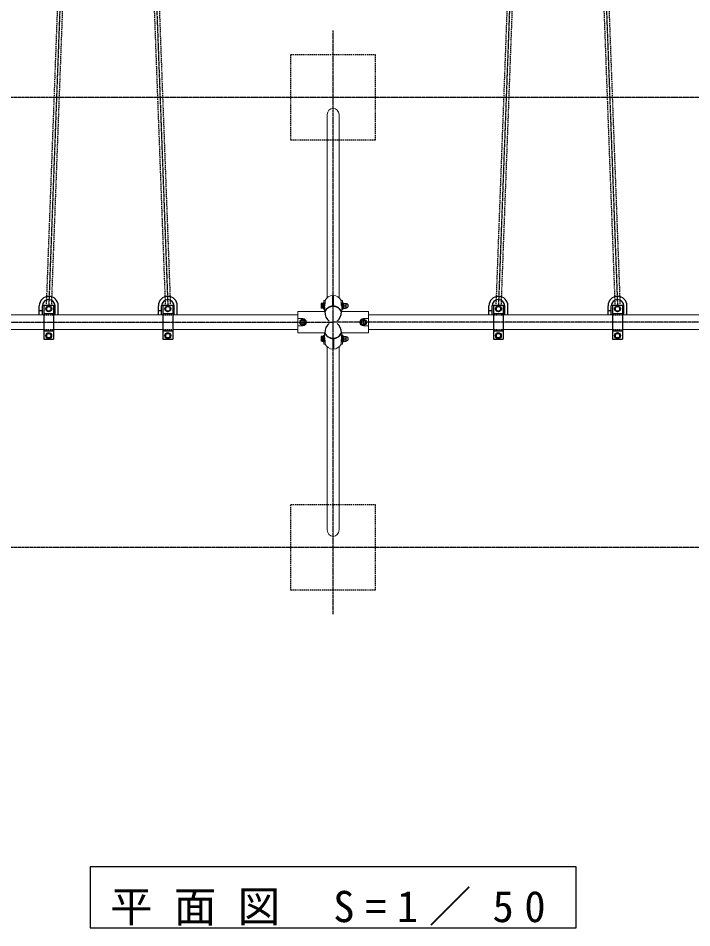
# Model space of a CAD drawing. Units: millimetres, scale not verified, with parts at other scales. Extents: x -35408 to 50, y -49934 to 13350.
# Drawn here: x -16121 to -13349, y 7511 to 11250 of the extents above; entities that cross this region are included whole.
import ezdxf

# ---------------------------------------------------------------- set-up
doc = ezdxf.new("R2010")
doc.units = ezdxf.units.MM
doc.linetypes.add('USER2', pattern=[6, 3, -1, 1, -1])
doc.linetypes.add('USER4', pattern=[8, 5, -3])
doc.layers.add('線', color=2, linetype='Continuous', lineweight=25)
doc.layers.add('補助', color=2, linetype='Continuous', lineweight=25)
doc.styles.add('ＭＳ ゴシック', font='')
doc.styles.get('ＭＳ ゴシック').set_extended_font_data('MS Gothic')

msp = doc.modelspace()

# ---------------------------------------------------------------- linework, layer by layer
at = {"layer": '線', "color": 20, "linetype": 'USER2'}
for p, q in [((-15944.776, 11410.894), (-15995, 10067.5)), ((-15555.224, 11410.894), (-15505, 10067.5)), ((-14094.776, 11410.894), (-14145, 10067.5)), ((-13705.224, 11410.894), (-13655, 10067.5)), ((-14825, 8800), (-14825, 11200)), ((-18300, 10925), (-11350, 10925)), ((-14825, 9975), (-14825, 10025)), ((-17630, 10000), (-14825, 10000)), ((-14950, 10012), (-14950, 9988)), ((-12020, 10000), (-14825, 10000)), ((-14700, 10012), (-14700, 9988)), ((-18300, 9075), (-11350, 9075))]:
    msp.add_line(p, q, dxfattribs=at)
at = {"layer": '線', "color": 4, "linetype": 'USER4'}
for p, q in [((-15956.016, 11391.3), (-16005.493, 10067.892)), ((-15935.03, 11390.515), (-15984.507, 10067.108)), ((-15564.969, 11390.515), (-15515.493, 10067.108)), ((-15543.984, 11391.3), (-15494.507, 10067.892)), ((-14106.016, 11391.3), (-14155.493, 10067.892)), ((-14085.03, 11390.515), (-14134.507, 10067.108)), ((-13714.969, 11390.515), (-13665.493, 10067.108)), ((-13693.984, 11391.3), (-13644.507, 10067.892)), ((-16015, 10030.25), (-15975, 10030.25)), ((-15525, 10030.25), (-15485, 10030.25)), ((-14165, 10030.25), (-14125, 10030.25)), ((-13675, 10030.25), (-13635, 10030.25)), ((-16015, 9969.75), (-15975, 9969.75)), ((-15525, 9969.75), (-15485, 9969.75)), ((-14165, 9969.75), (-14125, 9969.75)), ((-13675, 9969.75), (-13635, 9969.75))]:
    msp.add_line(p, q, dxfattribs=at)
at = {"layer": '線', "color": 7, "lineweight": 13}
for p, q in [((-14849.3, 10853.681), (-14849.3, 10100.865)), ((-14800.7, 10853.681), (-14800.7, 10100.865)), ((-14857.714, 10089.603), (-14863.3, 10089.599)), ((-14863.3, 10089.599), (-14863.277, 10052.98)), ((-14857.714, 10089.603), (-14857.714, 10081.788)), ((-14792.286, 10089.603), (-14792.286, 10081.788)), ((-14792.286, 10089.603), (-14786.7, 10089.599)), ((-14786.7, 10089.599), (-14786.723, 10052.98)), ((-16615, 10030.25), (-16015, 10030.25)), ((-15975, 10030.25), (-15525, 10030.25)), ((-15485, 10030.25), (-14970, 10030.25)), ((-14970, 9956), (-14970, 10044)), ((-14859.537, 10044), (-14970, 10044)), ((-14860.8, 10052.981), (-14863.277, 10052.98)), ((-14860.8, 10052.981), (-14860.8, 10044)), ((-14680, 10044), (-14790.463, 10044)), ((-14789.2, 10052.981), (-14786.723, 10052.98)), ((-14789.2, 10052.981), (-14789.2, 10044)), ((-14680, 9956), (-14680, 10044)), ((-14165, 10030.25), (-14680, 10030.25)), ((-13675, 10030.25), (-14125, 10030.25)), ((-13035, 10030.25), (-13635, 10030.25)), ((-14970, 10015), (-14950, 10015)), ((-14970, 9985), (-14950, 9985)), ((-14680, 10015), (-14700, 10015)), ((-14680, 9985), (-14700, 9985)), ((-16615, 9969.75), (-16015, 9969.75)), ((-15975, 9969.75), (-15525, 9969.75)), ((-15485, 9969.75), (-14970, 9969.75)), ((-14859.537, 9956), (-14970, 9956)), ((-14863.3, 9910.401), (-14863.277, 9947.02)), ((-14860.8, 9947.019), (-14863.277, 9947.02)), ((-14860.8, 9947.019), (-14860.8, 9956)), ((-14680, 9956), (-14790.463, 9956)), ((-14789.2, 9947.019), (-14789.2, 9956)), ((-14789.2, 9947.019), (-14786.723, 9947.02)), ((-14786.7, 9910.401), (-14786.723, 9947.02)), ((-14165, 9969.75), (-14680, 9969.75)), ((-13675, 9969.75), (-14125, 9969.75)), ((-13035, 9969.75), (-13635, 9969.75)), ((-14857.714, 9910.397), (-14863.3, 9910.401)), ((-14857.714, 9910.397), (-14857.714, 9918.212)), ((-14792.286, 9910.397), (-14792.286, 9918.212)), ((-14792.286, 9910.397), (-14786.7, 9910.401)), ((-14849.3, 9146.319), (-14849.3, 9899.135)), ((-14800.7, 9146.319), (-14800.7, 9899.135))]:
    msp.add_line(p, q, dxfattribs=at)
at = {"layer": '線'}
for p, q in [((-14826.05, 10064.802), (-14826.05, 10110.646)), ((-14823.95, 10064.802), (-14823.95, 10110.646)), ((-16034, 10030.25), (-16034, 10067.5)), ((-16021, 10030.25), (-16021, 10067.5)), ((-16015, 10070), (-15975, 10070)), ((-16015, 10070), (-16015, 9930)), ((-15994.94, 10066.006), (-16004.44, 10060.522)), ((-16004.44, 10060.522), (-16004.44, 10049.552)), ((-15985.44, 10060.522), (-15994.94, 10066.006)), ((-15985.44, 10049.552), (-15985.44, 10060.522)), ((-15975, 10070), (-15975, 9930)), ((-15969, 10030.25), (-15969, 10067.5)), ((-15956, 10030.25), (-15956, 10067.5)), ((-15544, 10030.25), (-15544, 10067.5)), ((-15531, 10030.25), (-15531, 10067.5)), ((-15525, 10070), (-15485, 10070)), ((-15525, 10070), (-15525, 9930)), ((-15504.94, 10066.006), (-15514.44, 10060.522)), ((-15514.44, 10060.522), (-15514.44, 10049.552)), ((-15495.44, 10060.522), (-15504.94, 10066.006)), ((-15495.44, 10049.552), (-15495.44, 10060.522)), ((-15485, 10070), (-15485, 9930)), ((-15479, 10030.25), (-15479, 10067.5)), ((-15466, 10030.25), (-15466, 10067.5)), ((-14873.498, 10077.48), (-14873.787, 10076.98)), ((-14873.787, 10076.98), (-14873.787, 10058.98)), ((-14873.498, 10058.48), (-14873.787, 10058.98)), ((-14865.787, 10077.48), (-14873.498, 10077.48)), ((-14865.787, 10058.48), (-14873.498, 10058.48)), ((-14865.787, 10067.98), (-14872.649, 10067.98)), ((-14865.787, 10055.98), (-14865.787, 10079.98)), ((-14865.787, 10079.98), (-14863.287, 10079.98)), ((-14865.787, 10077.48), (-14865.787, 10058.48)), ((-14863.287, 10055.98), (-14863.287, 10079.98)), ((-14860.8, 10062.119), (-14860.8, 10052.981)), ((-14789.2, 10062.119), (-14789.2, 10052.981)), ((-14786.687, 10055.98), (-14786.687, 10079.98)), ((-14786.687, 10079.98), (-14784.187, 10079.98)), ((-14784.187, 10055.98), (-14784.187, 10079.98)), ((-14784.187, 10057.23), (-14784.187, 10078.73)), ((-14784.187, 10078.73), (-14781.187, 10078.73)), ((-14781.187, 10068.952), (-14784.187, 10068.148)), ((-14781.187, 10067.813), (-14784.187, 10067.009)), ((-14781.187, 10057.23), (-14781.187, 10078.73)), ((-14781.187, 10077.48), (-14771.475, 10077.48)), ((-14781.187, 10058.48), (-14781.187, 10077.48)), ((-14781.187, 10067.98), (-14772.324, 10067.98)), ((-14781.187, 10058.48), (-14771.475, 10058.48)), ((-14771.475, 10077.48), (-14771.187, 10076.98)), ((-14771.475, 10058.48), (-14771.187, 10058.98)), ((-14771.187, 10058.98), (-14771.187, 10076.98)), ((-14770.687, 10075.98), (-14771.187, 10075.98)), ((-14770.687, 10059.98), (-14771.187, 10059.98)), ((-14184, 10030.25), (-14184, 10067.5)), ((-14171, 10030.25), (-14171, 10067.5)), ((-14165, 10070), (-14125, 10070)), ((-14165, 10070), (-14165, 9930)), ((-14144.94, 10066.006), (-14154.44, 10060.522)), ((-14154.44, 10060.522), (-14154.44, 10049.552)), ((-14135.44, 10060.522), (-14144.94, 10066.006)), ((-14135.44, 10049.552), (-14135.44, 10060.522)), ((-14125, 10070), (-14125, 9930)), ((-14119, 10030.25), (-14119, 10067.5)), ((-14106, 10030.25), (-14106, 10067.5)), ((-13694, 10030.25), (-13694, 10067.5)), ((-13681, 10030.25), (-13681, 10067.5)), ((-13675, 10070), (-13635, 10070)), ((-13675, 10070), (-13675, 9930)), ((-13654.94, 10066.006), (-13664.44, 10060.522)), ((-13664.44, 10060.522), (-13664.44, 10049.552)), ((-13645.44, 10060.522), (-13654.94, 10066.006)), ((-13645.44, 10049.552), (-13645.44, 10060.522)), ((-13635, 10070), (-13635, 9930)), ((-13629, 10030.25), (-13629, 10067.5)), ((-13616, 10030.25), (-13616, 10067.5)), ((-16021, 10047.5), (-16034, 10047.5)), ((-16012.976, 10035.812), (-15976.976, 10035.812)), ((-16004.44, 10049.552), (-15994.94, 10044.067)), ((-15994.94, 10044.067), (-15985.44, 10049.552)), ((-15531, 10047.5), (-15544, 10047.5)), ((-15522.976, 10035.812), (-15486.976, 10035.812)), ((-15514.44, 10049.552), (-15504.94, 10044.067)), ((-15504.94, 10044.067), (-15495.44, 10049.552)), ((-14863.287, 10055.98), (-14865.787, 10055.98)), ((-14784.187, 10055.98), (-14786.687, 10055.98)), ((-14784.187, 10057.23), (-14781.187, 10057.23)), ((-14171, 10047.5), (-14184, 10047.5)), ((-14162.976, 10035.812), (-14126.976, 10035.812)), ((-14154.44, 10049.552), (-14144.94, 10044.067)), ((-14144.94, 10044.067), (-14135.44, 10049.552)), ((-13681, 10047.5), (-13694, 10047.5)), ((-13672.976, 10035.812), (-13636.976, 10035.812)), ((-13664.44, 10049.552), (-13654.94, 10044.067)), ((-13654.94, 10044.067), (-13645.44, 10049.552)), ((-14955.485, 10009.5), (-14960.97, 10000)), ((-14960.97, 10000), (-14955.485, 9990.5)), ((-14944.515, 10009.5), (-14955.485, 10009.5)), ((-14955.485, 9990.5), (-14944.515, 9990.5)), ((-14939.03, 10000), (-14944.515, 10009.5)), ((-14944.515, 9990.5), (-14939.03, 10000)), ((-14705.485, 10009.5), (-14710.97, 10000)), ((-14710.97, 10000), (-14705.485, 9990.5)), ((-14694.515, 10009.5), (-14705.485, 10009.5)), ((-14705.485, 9990.5), (-14694.515, 9990.5)), ((-14689.03, 10000), (-14694.515, 10009.5)), ((-14694.515, 9990.5), (-14689.03, 10000)), ((-16013, 9964.188), (-15977, 9964.188)), ((-15995, 9955.946), (-16004.5, 9950.461)), ((-16004.5, 9950.461), (-16004.5, 9939.492)), ((-15985.5, 9950.461), (-15995, 9955.946)), ((-15985.5, 9939.492), (-15985.5, 9950.461)), ((-15523, 9964.188), (-15487, 9964.188)), ((-15505, 9955.946), (-15514.5, 9950.461)), ((-15514.5, 9950.461), (-15514.5, 9939.492)), ((-15495.5, 9950.461), (-15505, 9955.946)), ((-15495.5, 9939.492), (-15495.5, 9950.461)), ((-14860.8, 9937.881), (-14860.8, 9947.019)), ((-14789.2, 9937.881), (-14789.2, 9947.019)), ((-14163, 9964.188), (-14127, 9964.188)), ((-14145, 9955.946), (-14154.5, 9950.461)), ((-14154.5, 9950.461), (-14154.5, 9939.492)), ((-14135.5, 9950.461), (-14145, 9955.946)), ((-14135.5, 9939.492), (-14135.5, 9950.461)), ((-13673, 9964.188), (-13637, 9964.188)), ((-13655, 9955.946), (-13664.5, 9950.461)), ((-13664.5, 9950.461), (-13664.5, 9939.492)), ((-13645.5, 9950.461), (-13655, 9955.946)), ((-13645.5, 9939.492), (-13645.5, 9950.461)), ((-16015, 9930), (-15975, 9930)), ((-16004.5, 9939.492), (-15995, 9934.007)), ((-15995, 9934.007), (-15985.5, 9939.492)), ((-15525, 9930), (-15485, 9930)), ((-15514.5, 9939.492), (-15505, 9934.007)), ((-15505, 9934.007), (-15495.5, 9939.492)), ((-14873.498, 9941.52), (-14873.787, 9941.02)), ((-14873.787, 9941.02), (-14873.787, 9923.02)), ((-14873.498, 9922.52), (-14873.787, 9923.02)), ((-14865.787, 9941.52), (-14873.498, 9941.52)), ((-14865.787, 9922.52), (-14873.498, 9922.52)), ((-14865.787, 9932.02), (-14872.649, 9932.02)), ((-14865.787, 9920.02), (-14865.787, 9944.02)), ((-14865.787, 9944.02), (-14863.287, 9944.02)), ((-14865.787, 9941.52), (-14865.787, 9922.52)), ((-14863.287, 9920.02), (-14865.787, 9920.02)), ((-14863.287, 9920.02), (-14863.287, 9944.02)), ((-14826.05, 9935.198), (-14826.05, 9889.354)), ((-14823.95, 9935.198), (-14823.95, 9889.354)), ((-14786.687, 9920.02), (-14786.687, 9944.02)), ((-14786.687, 9944.02), (-14784.187, 9944.02)), ((-14784.187, 9920.02), (-14786.687, 9920.02)), ((-14784.187, 9920.02), (-14784.187, 9944.02)), ((-14784.187, 9921.27), (-14784.187, 9942.77)), ((-14784.187, 9942.77), (-14781.187, 9942.77)), ((-14781.187, 9932.991), (-14784.187, 9932.187)), ((-14781.187, 9931.852), (-14784.187, 9931.048)), ((-14784.187, 9921.27), (-14781.187, 9921.27)), ((-14781.187, 9921.27), (-14781.187, 9942.77)), ((-14781.187, 9941.52), (-14771.475, 9941.52)), ((-14781.187, 9922.52), (-14781.187, 9941.52)), ((-14781.187, 9932.02), (-14772.324, 9932.02)), ((-14781.187, 9922.52), (-14771.475, 9922.52)), ((-14771.475, 9941.52), (-14771.187, 9941.02)), ((-14771.475, 9922.52), (-14771.187, 9923.02)), ((-14771.187, 9923.02), (-14771.187, 9941.02)), ((-14770.687, 9940.02), (-14771.187, 9940.02)), ((-14770.687, 9924.02), (-14771.187, 9924.02)), ((-14165, 9930), (-14125, 9930)), ((-14154.5, 9939.492), (-14145, 9934.007)), ((-14145, 9934.007), (-14135.5, 9939.492)), ((-13675, 9930), (-13635, 9930)), ((-13664.5, 9939.492), (-13655, 9934.007)), ((-13655, 9934.007), (-13645.5, 9939.492))]:
    msp.add_line(p, q, dxfattribs=at)
at = {"layer": '線', "color": 4, "linetype": 'USER4'}
for points in [[(-15000, 10750), (-14650, 10750), (-14650, 11100), (-15000, 11100)], [(-15000, 8900), (-14650, 8900), (-14650, 9250), (-15000, 9250)]]:
    msp.add_lwpolyline(points, close=True, dxfattribs=at)
at = {"layer": '線'}
for centre, radius in [((-15994.94, 10055.037), 12), ((-15994.94, 10055.037), 9.5), ((-15504.94, 10055.037), 12), ((-15504.94, 10055.037), 9.5), ((-14144.94, 10055.037), 12), ((-14144.94, 10055.037), 9.5), ((-13654.94, 10055.037), 12), ((-13654.94, 10055.037), 9.5), ((-14950, 10000), 12), ((-14950, 10000), 9.5), ((-14700, 10000), 12), ((-14700, 10000), 9.5), ((-15995, 9944.976), 12), ((-15995, 9944.976), 9.5), ((-15505, 9944.976), 12), ((-15505, 9944.976), 9.5), ((-14145, 9944.976), 12), ((-14145, 9944.976), 9.5), ((-13655, 9944.976), 12), ((-13655, 9944.976), 9.5)]:
    msp.add_circle(centre, radius, dxfattribs=at)
for centre, radius, start, end in [((-15995, 10067.5), 39, 0, 180), ((-15505, 10067.5), 39, 0, 180), ((-14145, 10067.5), 39, 0, 180), ((-13655, 10067.5), 39, 0, 180), ((-15995, 10067.5), 26, 0, 180), ((-15505, 10067.5), 26, 0, 180), ((-14859.778, 10072.73), 13.72, 159.74445, 200.25555), ((-14859.778, 10063.23), 13.72, 159.74445, 200.25555), ((-14924.848, 10082.244), 67.135, 342.55644, 359.61053), ((-14725.152, 10082.244), 67.135, 180.38947, 197.44356), ((-14785.195, 10072.73), 13.72, 339.74445, 20.25555), ((-14785.195, 10063.23), 13.72, 339.74445, 20.25555), ((-14770.687, 10067.98), 8, 270, 90), ((-14145, 10067.5), 26, 0, 180), ((-13655, 10067.5), 26, 0, 180), ((-14859.778, 9936.77), 13.72, 159.74445, 200.25555), ((-14859.778, 9927.27), 13.72, 159.74445, 200.25555), ((-14924.848, 9917.756), 67.135, 0.38947, 17.44356), ((-14725.152, 9917.756), 67.135, 162.55644, 179.61053), ((-14785.195, 9936.77), 13.72, 339.74445, 20.25555), ((-14785.195, 9927.27), 13.72, 339.74445, 20.25555), ((-14770.687, 9932.02), 8, 270, 90)]:
    msp.add_arc(centre, radius, start, end, dxfattribs=at)
at = {"layer": '線', "color": 7, "lineweight": 13}
for centre, start, end in [((-14950, 10000), 270, 90), ((-14700, 10000), 90, 270)]:
    msp.add_arc(centre, 15, start, end, dxfattribs=at)
for centre, major_axis, start_param, end_param in [((-14825, 10853.681), (0, -26.399), 1.57079633, 4.71238898), ((-14822.8, 10075.795), (-38, 0), 4.79801991, 5.87740389), ((-14827.2, 10075.795), (-38, 0), 3.54737407, 4.62675805), ((-14822.8, 9924.205), (-38, 0), 0.40578142, 1.4851654), ((-14827.2, 9924.205), (-38, 0), 1.65642725, 2.73581124), ((-14825, 9146.319), (0, 26.399), 1.57079633, 4.71238898)]:
    msp.add_ellipse(centre, major_axis=major_axis, ratio=0.920505, start_param=start_param, end_param=end_param, dxfattribs=at)
at = {"layer": '線'}
for centre, major_axis, ratio, start_param, end_param in [((-14822.8, 10025), (0, -42.661), 0.962962, 3.22078714, 4.25080244), ((-14825, 10025), (0, -39.816), 0.987037, 2.06825464, 4.21493066), ((-14827.2, 10025), (0, -42.661), 0.962962, 2.03238287, 3.06239817), ((-14825, 10044), (0, 44), 0.784927, 1.57079633, 2.66022737), ((-14825, 10044), (0, 44), 0.784927, 3.62295794, 4.71238898), ((-14825, 9956), (0, -44), 0.784927, 3.62295794, 4.71238898), ((-14825, 9956), (0, -44), 0.784927, 1.57079633, 2.66022737), ((-14822.8, 9975), (0, 42.661), 0.962962, 2.03474179, 3.06239817), ((-14825, 9975), (0, 39.816), 0.987037, 2.06825464, 4.21493066), ((-14827.2, 9975), (0, 42.661), 0.962962, 3.22078714, 4.24844352)]:
    msp.add_ellipse(centre, major_axis=major_axis, ratio=ratio, start_param=start_param, end_param=end_param, dxfattribs=at)
at = {"layer": '補助'}
msp.add_lwpolyline([(-15825, 7760.829), (-15825, 7510.829), (-13825, 7510.829), (-13825, 7760.829)], close=True, dxfattribs=at)

# ---------------------------------------------------------------- texts
at = {"layer": '補助', "insert": (-14825, 7519.162), "char_height": 128.3, "attachment_point": 8, "style": 'ＭＳ ゴシック'}
msp.add_mtext('\\T1.5;平面図\\~S=1／50', dxfattribs=at)

doc.saveas('drawing.dxf')
